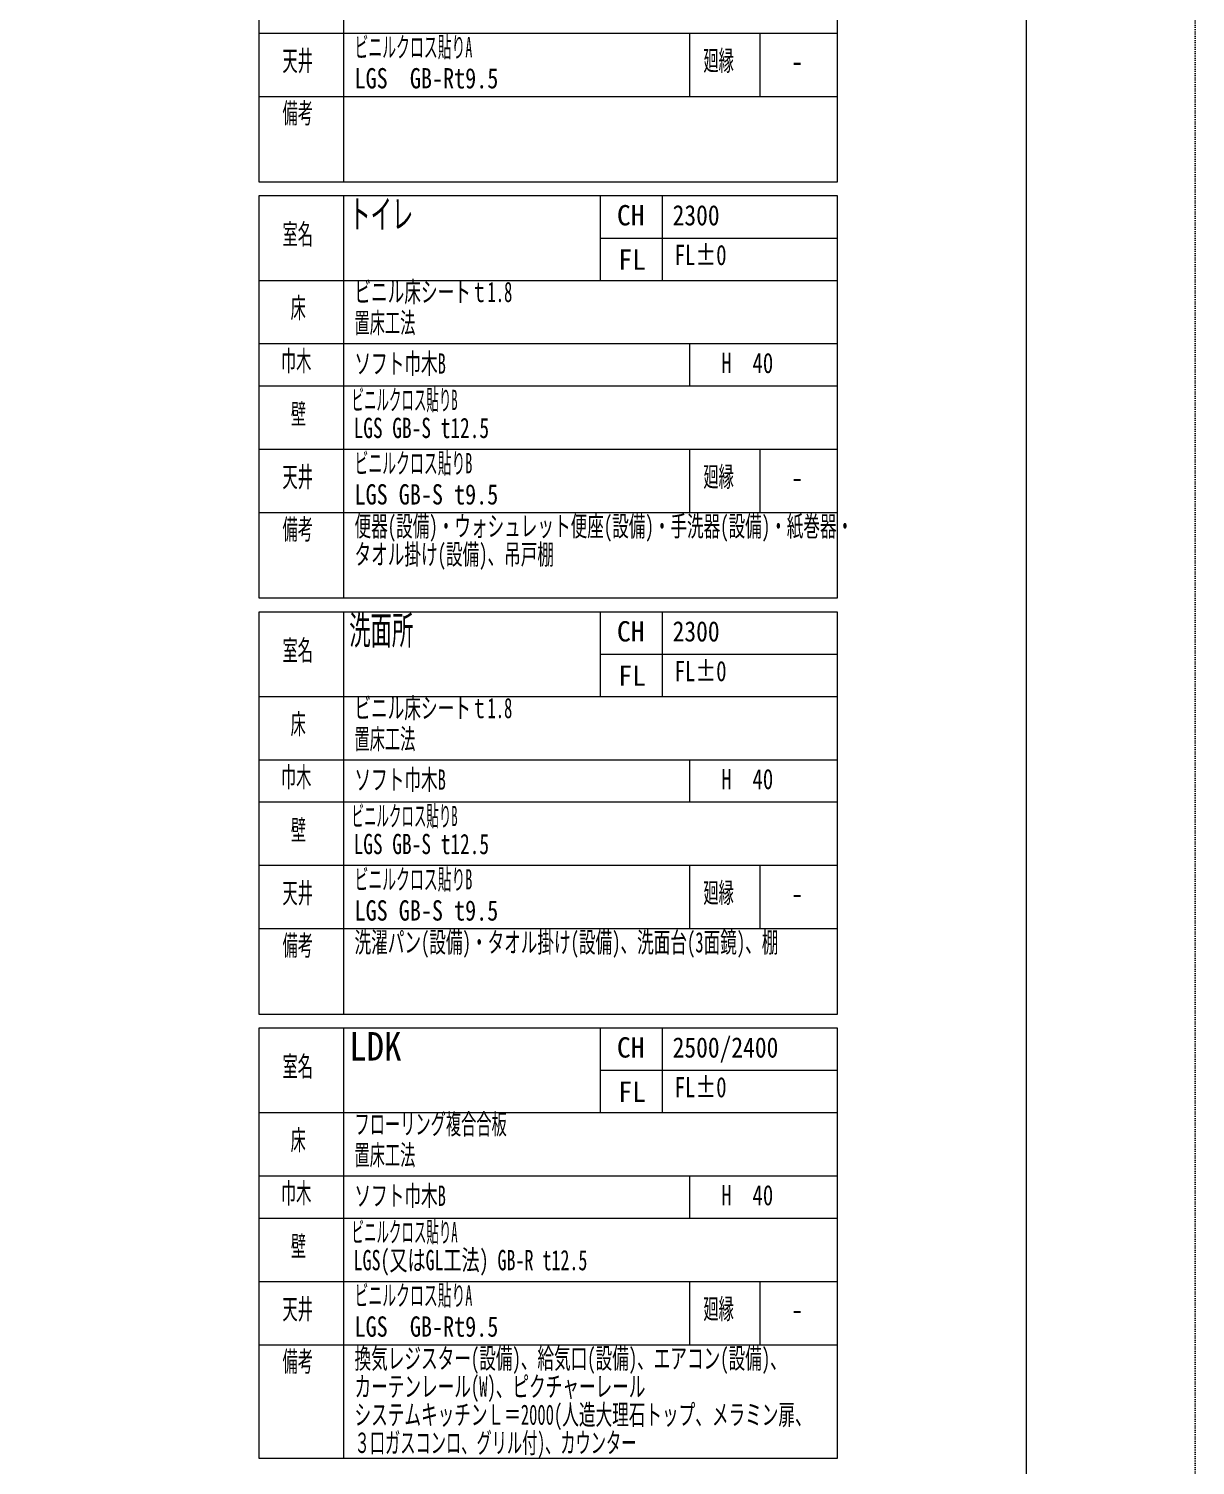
# Model space of a CAD drawing. Units: millimetres at full size, sheet at 1:30. Extents: x -17796 to 21385, y -23279 to 7734.
# Drawn here: x 2724 to 6867, y -393 to 4711 of the extents above; entities that cross this region are included whole.
import ezdxf
from ezdxf.enums import TextEntityAlignment as Align

# ---------------------------------------------------------------- set-up
doc = ezdxf.new("R2010")
doc.units = ezdxf.units.MM
doc.header["$LTSCALE"] = 30
doc.linetypes.add('USER1', pattern=[0.26, 0.01, -0.25])
doc.layers.add('0-0_(S)電灯', color=7, linetype='Continuous', lineweight=18)
doc.layers.add('8-3_フェンス', color=53, linetype='Continuous', lineweight=18)
doc.styles.add('ＭＳ ゴシック', font='')
doc.styles.get('ＭＳ ゴシック').set_extended_font_data('MS Gothic')

msp = doc.modelspace()

# ---------------------------------------------------------------- linework, layer by layer
at = {"layer": '0-0_(S)電灯', "color": 4, "linetype": 'USER1'}
msp.add_lwpolyline([(-17795.56, 7734.32), (6866.76, 7734.32), (6866.76, -9684.73), (-17795.56, -9684.73)], close=True, dxfattribs=at)
at = {"layer": '0-0_(S)電灯', "lineweight": 9}
msp.add_lwpolyline([(-17194.4, 7382.42), (6265.6, 7382.42), (6265.6, -9332.83), (-17194.4, -9332.83)], close=True, dxfattribs=at)
at = {"layer": '8-3_フェンス'}
for p, q in [((3841.23, 5595.06), (3841.23, 4166.64)), ((3541.23, 4695.06), (5596.26, 4695.06)), ((5070.17, 4695.06), (5070.17, 4470.06)), ((5320.21, 4695.06), (5320.21, 4470.06)), ((3541.23, 4470.06), (5596.26, 4470.06)), ((3841.23, 4116.64), (3841.23, 2688.22)), ((4752.95, 4116.64), (4752.95, 3816.65)), ((4972.96, 4116.64), (4972.96, 3816.65)), ((4752.95, 3966.64), (5596.26, 3966.64)), ((3541.23, 3816.65), (5596.26, 3816.65)), ((3541.23, 3591.65), (5596.26, 3591.65)), ((5070.17, 3591.65), (5070.17, 3441.65)), ((3541.23, 3441.65), (5596.26, 3441.65)), ((3541.23, 3216.64), (5596.26, 3216.64)), ((5070.17, 3216.64), (5070.17, 2991.64)), ((5320.21, 3216.64), (5320.21, 2991.64)), ((3541.23, 2991.64), (5596.26, 2991.64)), ((3841.23, 2638.22), (3841.23, 1209.8)), ((4752.95, 2638.22), (4752.95, 2338.23)), ((4972.96, 2638.22), (4972.96, 2338.23)), ((4752.95, 2488.22), (5596.26, 2488.22)), ((3541.23, 2338.23), (5596.26, 2338.23)), ((3541.23, 2113.23), (5596.26, 2113.23)), ((5070.17, 2113.23), (5070.17, 1963.23)), ((3541.23, 1963.23), (5596.26, 1963.23)), ((3541.23, 1738.22), (5596.26, 1738.22)), ((5070.17, 1738.22), (5070.17, 1513.22)), ((5320.21, 1738.22), (5320.21, 1513.22)), ((3541.23, 1513.22), (5596.26, 1513.22)), ((3841.23, 1159.8), (3841.23, -368.62)), ((4752.95, 1159.8), (4752.95, 859.81)), ((4972.96, 1159.8), (4972.96, 859.81)), ((4752.95, 1009.8), (5596.26, 1009.8)), ((3541.23, 859.81), (5596.26, 859.81)), ((3541.23, 634.81), (5596.26, 634.81)), ((5070.17, 634.81), (5070.17, 484.81)), ((3541.23, 484.81), (5596.26, 484.81)), ((3541.23, 259.8), (5596.26, 259.8)), ((5070.17, 259.8), (5070.17, 34.8)), ((5320.21, 259.8), (5320.21, 34.8)), ((3541.23, 34.8), (5596.26, 34.8))]:
    msp.add_line(p, q, dxfattribs=at)
for points in [[(5596.26, 5595.06), (3541.23, 5595.06), (3541.23, 4166.64), (5596.26, 4166.64)], [(5596.26, 4116.64), (3541.23, 4116.64), (3541.23, 2688.22), (5596.26, 2688.22)], [(5596.26, 2638.22), (3541.23, 2638.22), (3541.23, 1209.8), (5596.26, 1209.8)], [(5596.26, 1159.8), (3541.23, 1159.8), (3541.23, -368.62), (5596.26, -368.62)]]:
    msp.add_lwpolyline(points, close=True, dxfattribs=at)

# ---------------------------------------------------------------- texts
at = {"layer": '8-3_フェンス', "style": 'ＭＳ ゴシック'}
for s, height, width, p in [('ビニルクロス貼りA', 72.16, 0.5, (3880.7, 4587.53)), ('天井', 72.14, 0.55, (3624.69, 4539.18)), ('廻縁', 72.14, 0.55, (5119.65, 4539.94)), ('LGS\u3000GB-Rt9.5', 72.16, 0.8, (3880.7, 4476.96)), ('-', 72.16, 0.9, (5430.38, 4536.54)), ('2300', 72.16, 0.85, (5010.5, 3990.26)), ('室名', 72.14, 0.55, (3624.7, 3922.88)), ('FL±0', 72.16, 0.75, (5017.95, 3849.02)), ('ビニル床シートｔ1.8', 72.16, 0.6, (3880.42, 3717.78)), ('床', 72.14, 0.55, (3653.61, 3661.15)), ('置床工法', 72.14, 0.55, (3880.42, 3607.78)), ('ソフト巾木B', 72.16, 0.6, (3880.42, 3463.29)), ('H\u300040', 72.16, 0.75, (5183.52, 3465.27)), ('ビニルクロス貼りB', 72.16, 0.45, (3870.15, 3334.12)), ('壁', 72.14, 0.55, (3654.69, 3284.24)), ('LGS GB-S t12.5', 72.16, 0.7, (3877.43, 3234.58)), ('天井', 72.14, 0.55, (3624.69, 3060.76)), ('ビニルクロス貼りB', 72.16, 0.5, (3880.7, 3109.11)), ('廻縁', 72.14, 0.55, (5119.65, 3061.52)), ('LGS GB-S t9.5', 72.16, 0.8, (3880.7, 2998.54)), ('-', 72.16, 0.9, (5430.38, 3058.12)), ('便器(設備)・ウォシュレット便座(設備)・手洗器(設備)・紙巻器・', 72.16, 0.6, (3880.7, 2885.44)), ('タオル掛け(設備)、吊戸棚', 72.16, 0.6, (3880.7, 2785.44)), ('2300', 72.16, 0.85, (5010.5, 2511.84)), ('室名', 72.14, 0.55, (3624.7, 2444.46)), ('FL±0', 72.16, 0.75, (5017.95, 2370.6)), ('ビニル床シートｔ1.8', 72.16, 0.6, (3880.42, 2239.36)), ('床', 72.14, 0.55, (3653.61, 2182.73)), ('置床工法', 72.14, 0.55, (3880.42, 2129.36)), ('ソフト巾木B', 72.16, 0.6, (3880.42, 1984.87)), ('H\u300040', 72.16, 0.75, (5183.52, 1986.85)), ('ビニルクロス貼りB', 72.16, 0.45, (3870.15, 1855.7)), ('壁', 72.14, 0.55, (3654.69, 1805.82)), ('LGS GB-S t12.5', 72.16, 0.7, (3877.43, 1756.16)), ('天井', 72.14, 0.55, (3624.69, 1582.34)), ('ビニルクロス貼りB', 72.16, 0.5, (3880.7, 1630.69)), ('廻縁', 72.14, 0.55, (5119.65, 1583.1)), ('LGS GB-S t9.5', 72.16, 0.8, (3880.7, 1520.12)), ('-', 72.16, 0.9, (5430.38, 1579.7)), ('洗濯パン(設備)・タオル掛け(設備)、洗面台(3面鏡)、棚', 72.16, 0.6, (3880.7, 1407.02)), ('2500/2400', 72.16, 0.85, (5010.5, 1033.42)), ('室名', 72.14, 0.55, (3624.7, 966.04)), ('FL±0', 72.16, 0.75, (5017.95, 892.18)), ('フローリング複合合板', 72.14, 0.55, (3880.42, 760.94)), ('床', 72.14, 0.55, (3653.61, 704.31)), ('置床工法', 72.14, 0.55, (3880.42, 650.94)), ('ソフト巾木B', 72.16, 0.6, (3880.42, 506.45)), ('H\u300040', 72.16, 0.75, (5183.52, 508.43)), ('ビニルクロス貼りA', 72.16, 0.45, (3870.15, 377.28)), ('壁', 72.14, 0.55, (3654.69, 327.4)), ('LGS(又はGL工法) GB-R t12.5', 72.16, 0.65, (3877.43, 277.74)), ('ビニルクロス貼りA', 72.16, 0.5, (3880.7, 152.27)), ('天井', 72.14, 0.55, (3624.69, 103.92)), ('廻縁', 72.14, 0.55, (5119.65, 104.68)), ('-', 72.16, 0.9, (5430.38, 101.28)), ('LGS\u3000GB-Rt9.5', 72.16, 0.8, (3880.7, 41.7)), ('換気レジスター(設備)、給気口(設備)、エアコン(設備)、', 72.16, 0.6, (3880.7, -71.4)), ('カーテンレール(W)、ピクチャーレール', 72.16, 0.6, (3880.7, -171.4)), ('システムキッチンＬ＝2000(人造大理石トップ、メラミン扉、', 72.16, 0.6, (3880.7, -271.4)), ('３口ガスコンロ、グリル付)、カウンター', 72.16, 0.55, (3880.7, -371.4))]:
    msp.add_text(s, height=height, dxfattribs=dict(at, width=width)).set_placement(p, align=Align.BOTTOM_LEFT)
for s, height, rotation, width, p in [('備考', 72.14, 0.001, 0.55, (3624.97, 4353.2)), ('トイレ', 101, 359.999, 0.55, (3861.93, 3971.15)), ('巾木', 72.14, 0.001, 0.55, (3619.26, 3472.69)), ('備考', 72.14, 0.001, 0.55, (3624.97, 2874.78)), ('洗面所', 101, 359.999, 0.55, (3861.93, 2492.73)), ('巾木', 72.14, 0.001, 0.55, (3619.26, 1994.27)), ('備考', 72.14, 0.001, 0.55, (3624.97, 1396.36)), ('LDK', 101, 359.999, 0.9, (3861.93, 1014.31)), ('巾木', 72.14, 0.001, 0.55, (3619.26, 515.85)), ('備考', 72.14, 0.001, 0.55, (3624.97, -82.06))]:
    msp.add_text(s, height=height, rotation=rotation, dxfattribs=dict(at, width=width)).set_placement(p, align=Align.BOTTOM_LEFT)
for s, rotation, p in [('CH', 0.001, (4812.68, 3990.26)), ('FL', 359.999, (4817.67, 3832.76)), ('CH', 0.001, (4812.68, 2511.84)), ('FL', 359.999, (4817.67, 2354.34)), ('CH', 0.001, (4812.68, 1033.42)), ('FL', 359.999, (4817.67, 875.92))]:
    msp.add_text(s, height=72.16, rotation=rotation, dxfattribs=at).set_placement(p, align=Align.BOTTOM_LEFT)

doc.saveas('drawing.dxf')
